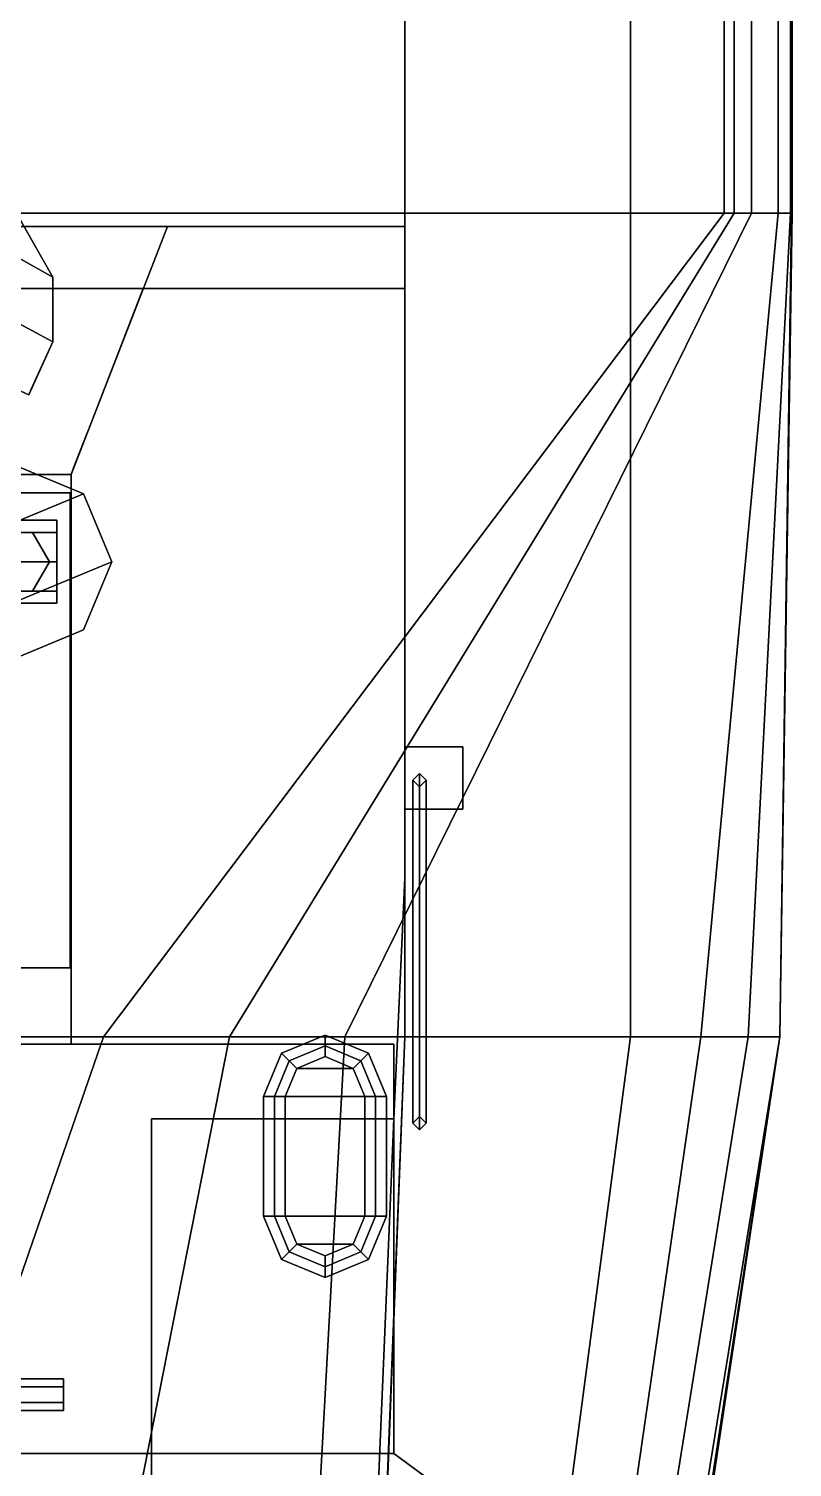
# Model space of a CAD drawing. Header units: millimetres. Extents: x -14 to 14, y -57 to 127.
# Drawn here: x 4.47 to 13.67, y -32.06 to -14.73 of the extents above; entities that cross this region are included whole.
import ezdxf

# ---------------------------------------------------------------- set-up
doc = ezdxf.new("R2010")
doc.units = ezdxf.units.MM
doc.layers.add('boat', color=3, linetype='Continuous')
doc.layers.add('railings', color=6, linetype='Continuous')

msp = doc.modelspace()

# ---------------------------------------------------------------- linework, layer by layer
for points in [[(-12.85, -7.26, -4.35), (12.85, -7.26, -4.35), (12.85, -16.95, -4.35), (-12.85, -16.95, -4.35)], [(9, -7.26, 3.99), (-9, -7.26, 3.99), (-9, -16.95, 3.99), (9, -16.95, 3.99)], [(9, -17.86, 3.99), (9, -7.26, 3.99), (9, -7.26, 6.36), (9, -17.86, 6.36)], [(9, -16.95, 3.99), (9, -16.95, 1.98), (9, -7.26, 1.98), (9, -7.26, 3.99)], [(9, -16.95, 1.98), (11.72, -16.95), (11.72, -7.26), (9, -7.26, 1.98)], [(11.72, -16.95), (13.67, -16.95), (13.67, -7.26), (11.72, -7.26)], [(12.97, -16.95, -4.3), (12.85, -16.95, -4.35), (12.85, -7.26, -4.35), (12.97, -7.26, -4.3)], [(13.18, -16.95, -4.19), (12.97, -16.95, -4.3), (12.97, -7.26, -4.3), (13.18, -7.26, -4.19)], [(13.5, -16.95, -3.88), (13.18, -16.95, -4.19), (13.18, -7.26, -4.19), (13.5, -7.26, -3.88)], [(13.65, -16.95, -3.53), (13.5, -16.95, -3.88), (13.5, -7.26, -3.88), (13.65, -7.26, -3.53)], [(13.66, -16.95, -3.06), (13.65, -16.95, -3.53), (13.65, -7.26, -3.53), (13.66, -7.26, -3.06)], [(13.67, -16.95), (13.66, -16.95, -3.06), (13.66, -7.26, -3.06), (13.67, -7.26)], [(9, -13.11, 6.36), (9, -17.11, 6.36), (-9, -17.11, 6.36), (-9, -13.11, 6.36)], [(-9, -13.11, 6.36), (-9, -17.11, 6.36), (9, -17.11, 6.36), (9, -13.11, 6.36)], [(4.76, -18.5, 8.84), (1.66, -16.83, 8.84), (2.37, -16.38, 8.84), (4.76, -17.72, 8.84)], [(4.76, -17.72, 8.84), (2.37, -16.38, 8.84), (1.66, -16.83, 8.84), (4.76, -18.5, 8.84)], [(4.27, -16.86, 8.84), (3.34, -16.32, 8.84), (2.37, -16.38, 8.84), (4.76, -17.72, 8.84)], [(4.76, -17.72, 8.84), (2.37, -16.38, 8.84), (3.34, -16.32, 8.84), (4.27, -16.86, 8.84)], [(-12.85, -16.95, -4.35), (12.85, -16.95, -4.35), (5.37, -26.87, -4.35), (-5.37, -26.87, -4.35)], [(9, -16.95, 3.99), (-9, -16.95, 3.99), (-9, -26.87, 3.99), (9, -26.87, 3.99)], [(4.76, -18.5, 8.84), (1.66, -16.83, 8.84), (1.22, -17.65, 8.84), (4.47, -19.14, 8.84)], [(4.47, -19.14, 8.84), (1.22, -17.65, 8.84), (1.66, -16.83, 8.84), (4.76, -18.5, 8.84)], [(6.89, -26.87, -4.13), (5.37, -26.87, -4.35), (12.85, -16.95, -4.35), (12.97, -16.95, -4.3)], [(8.28, -26.87, -3.8), (6.89, -26.87, -4.13), (12.97, -16.95, -4.3), (13.18, -16.95, -4.19)], [(12.57, -26.87, -3.8), (8.28, -26.87, -3.8), (13.18, -16.95, -4.19), (13.5, -16.95, -3.88)], [(9, -26.87, 3.99), (9, -26.87, 1.98), (9, -16.95, 1.98), (9, -16.95, 3.99)], [(9, -26.87, 1.98), (11.72, -26.87), (11.72, -16.95), (9, -16.95, 1.98)], [(11.72, -26.87), (13.52, -26.87), (13.67, -16.95), (11.72, -16.95)], [(13.14, -26.87, -3.59), (12.57, -26.87, -3.8), (13.5, -16.95, -3.88), (13.65, -16.95, -3.53)], [(13.52, -26.87, -3.06), (13.14, -26.87, -3.59), (13.65, -16.95, -3.53), (13.66, -16.95, -3.06)], [(13.52, -26.87), (13.52, -26.87, -3.06), (13.66, -16.95, -3.06), (13.67, -16.95)], [(4.98, -20.1, 6.36), (6.14, -17.11, 6.36), (-6.14, -17.11, 6.36), (-4.98, -20.1, 6.36)], [(-4.98, -20.1, 6.36), (-6.14, -17.11, 6.36), (6.14, -17.11, 6.36), (4.98, -20.1, 6.36)], [(9, -17.86, 6.36), (9, -17.11, 6.36), (6.14, -17.11, 6.36), (5.849, -17.86, 6.36)], [(4.08, -17.86, 6.36), (4.08, -17.86, 3.99), (9, -17.86, 3.99), (9, -17.86, 6.36)], [(5.13, -20.33, 7.93), (3.15, -21.15, 7.93), (3.49, -20.33, 7.93), (4.31, -19.99, 7.93)], [(5.13, -20.33, 7.93), (4.31, -19.99, 7.93), (4.31, -19.99, 8.93), (5.13, -20.33, 8.93)], [(4.31, -19.99, 7.93), (5.13, -20.33, 7.93), (5.13, -20.33, 8.93), (4.31, -19.99, 8.93)], [(4.98, -26.96, 6.36), (4.98, -20.1, 6.36), (-4.98, -20.1, 6.36), (-4.98, -26.96, 6.36)], [(-4.98, -26.96, 6.36), (-4.98, -20.1, 6.36), (4.98, -20.1, 6.36), (4.98, -26.96, 6.36)], [(4.97, -20.32, 6.36), (4.97, -20.32, 3.99), (-4.97, -20.32, 3.99), (-4.97, -20.32, 6.36)], [(5.47, -21.15, 7.93), (3.49, -21.97, 7.93), (3.15, -21.15, 7.93), (5.13, -20.33, 7.93)], [(4.97, -26.04, 3.99), (4.97, -20.32, 3.99), (4.97, -20.32, 6.36), (4.97, -26.04, 6.36)], [(5.47, -21.15, 7.93), (5.13, -20.33, 7.93), (5.13, -20.33, 8.93), (5.47, -21.15, 8.93)], [(5.13, -20.33, 7.93), (5.47, -21.15, 7.93), (5.47, -21.15, 8.93), (5.13, -20.33, 8.93)], [(4.81, -20.796, 9.774), (4.81, -20.65, 9.42), (3.81, -20.65, 9.42), (3.81, -20.796, 9.774)], [(4.81, -20.65, 9.42), (4.81, -20.796, 9.066), (3.81, -20.796, 9.066), (3.81, -20.65, 9.42)], [(4.81, -21.504, 9.774), (4.81, -20.65, 9.42), (4.81, -20.796, 9.774), (4.81, -21.15, 9.92)], [(4.81, -21.65, 9.42), (4.81, -20.796, 9.066), (4.81, -20.65, 9.42), (4.81, -21.504, 9.774)], [(4.81, -20.796, 9.066), (4.81, -21.15, 8.92), (3.81, -21.15, 8.92), (3.81, -20.796, 9.066)], [(4.81, -21.15, 9.92), (4.81, -20.796, 9.774), (3.81, -20.796, 9.774), (3.81, -21.15, 9.92)], [(4.515, -20.795, 6.36), (4.105, -20.795, 6.36), (4.105, -20.795, 7.93), (4.515, -20.795, 7.93)], [(4.72, -21.15, 6.36), (4.515, -20.795, 6.36), (4.515, -20.795, 7.93), (4.72, -21.15, 7.93)], [(4.81, -21.504, 9.066), (4.81, -21.15, 8.92), (4.81, -20.796, 9.066), (4.81, -21.65, 9.42)], [(5.13, -21.97, 7.93), (4.31, -22.31, 7.93), (3.49, -21.97, 7.93), (5.47, -21.15, 7.93)], [(4.81, -21.15, 8.92), (4.81, -21.504, 9.066), (3.81, -21.504, 9.066), (3.81, -21.15, 8.92)], [(4.81, -21.504, 9.774), (4.81, -21.15, 9.92), (3.81, -21.15, 9.92), (3.81, -21.504, 9.774)], [(4.515, -21.505, 6.36), (4.72, -21.15, 6.36), (4.72, -21.15, 7.93), (4.515, -21.505, 7.93)], [(5.13, -21.97, 7.93), (5.47, -21.15, 7.93), (5.47, -21.15, 8.93), (5.13, -21.97, 8.93)], [(5.47, -21.15, 7.93), (5.13, -21.97, 7.93), (5.13, -21.97, 8.93), (5.47, -21.15, 8.93)], [(4.81, -21.65, 9.42), (4.81, -21.504, 9.774), (3.81, -21.504, 9.774), (3.81, -21.65, 9.42)], [(4.81, -21.504, 9.066), (4.81, -21.65, 9.42), (3.81, -21.65, 9.42), (3.81, -21.504, 9.066)], [(4.105, -21.505, 6.36), (4.515, -21.505, 6.36), (4.515, -21.505, 7.93), (4.105, -21.505, 7.93)], [(4.31, -22.31, 7.93), (5.13, -21.97, 7.93), (5.13, -21.97, 8.93), (4.31, -22.31, 8.93)], [(5.13, -21.97, 7.93), (4.31, -22.31, 7.93), (4.31, -22.31, 8.93), (5.13, -21.97, 8.93)], [(9.7, -23.38, 1.56), (9.7, -24.13, 1.56), (9, -24.13, 1.56), (9, -23.38, 1.56)], [(9, -23.38, 2.37), (9, -24.13, 2.37), (9.7, -24.13, 2.37), (9.7, -23.38, 2.37)], [(9.7, -23.38, 2.37), (9.7, -23.38, 1.56), (9, -23.38, 1.56), (9, -23.38, 2.37)], [(9.7, -24.13, 2.37), (9.7, -24.13, 1.56), (9.7, -23.38, 1.56), (9.7, -23.38, 2.37)], [(9.18, -23.7, 3.82), (9.1, -23.78, 3.82), (9.1, -27.91, 12.8), (9.18, -27.83, 12.8)], [(9.18, -23.7, 2.37), (9.1, -23.78, 2.37), (9.1, -23.78, 10.29), (9.18, -23.7, 10.29)], [(9.26, -23.78, 10.29), (9.18, -23.7, 10.29), (9.1, -23.78, 10.29), (9.18, -23.86, 10.29)], [(9.26, -23.78, 3.82), (9.18, -23.7, 3.82), (9.18, -27.83, 12.8), (9.26, -27.91, 12.8)], [(9.26, -23.78, 2.37), (9.18, -23.7, 2.37), (9.18, -23.7, 10.29), (9.26, -23.78, 10.29)], [(9.1, -23.78, 3.82), (9.18, -23.86, 3.82), (9.18, -27.99, 12.8), (9.1, -27.91, 12.8)], [(9.1, -23.78, 2.37), (9.18, -23.86, 2.37), (9.18, -23.86, 10.29), (9.1, -23.78, 10.29)], [(9.18, -23.86, 3.82), (9.26, -23.78, 3.82), (9.26, -27.91, 12.8), (9.18, -27.99, 12.8)], [(9.18, -23.86, 2.37), (9.26, -23.78, 2.37), (9.26, -23.78, 10.29), (9.18, -23.86, 10.29)], [(9.18, -23.86, 10.25), (9.18, -23.86, 10.29), (9.18, -27.83, 12.8), (9.18, -27.81, 12.73)], [(9.18, -27.81, 12.73), (9.18, -27.83, 12.8), (9.18, -23.86, 10.29), (9.18, -23.86, 10.25)], [(9, -24.13, 2.37), (9, -24.13, 1.56), (9.7, -24.13, 1.56), (9.7, -24.13, 2.37)], [(3.98, -26.04, 6.36), (3.98, -26.04, 3.99), (4.97, -26.04, 3.99), (4.97, -26.04, 6.36)], [(9, -26.87, 3.99), (-9, -26.87, 3.99), (-8.61, -37.01, 3.99), (8.61, -37.01, 3.99)], [(-8.87, -31.89, 6.36), (-8.87, -26.96, 6.36), (8.87, -26.96, 6.36), (8.87, -31.89, 6.36)], [(8.87, -31.89, 6.36), (8.87, -26.96, 6.36), (-8.87, -26.96, 6.36), (-8.87, -31.89, 6.36)], [(1.86, -37.01, -3.55), (0, -37.01, -4.35), (0, -26.87, -4.35), (5.37, -26.87, -4.35)], [(4.89, -37.01, -3.07), (1.86, -37.01, -3.55), (5.37, -26.87, -4.35), (6.89, -26.87, -4.13)], [(7.72, -37.01, -2.14), (4.89, -37.01, -3.07), (6.89, -26.87, -4.13), (8.28, -26.87, -3.8)], [(11.1, -37.01, -2.14), (7.72, -37.01, -2.14), (8.28, -26.87, -3.8), (12.57, -26.87, -3.8)], [(8.61, -37.01, 3.99), (8.6, -37.01, 1.98), (9, -26.87, 1.98), (9, -26.87, 3.99)], [(8.6, -37.01, 1.98), (10.38, -37.01, 0.37), (11.72, -26.87), (9, -26.87, 1.98)], [(10.38, -37.01, 0.37), (11.97, -37.01, 0.37), (13.52, -26.87), (11.72, -26.87)], [(11.51, -37.01, -2), (11.1, -37.01, -2.14), (12.57, -26.87, -3.8), (13.14, -26.87, -3.59)], [(11.87, -37.01, -1.67), (11.51, -37.01, -2), (13.14, -26.87, -3.59), (13.52, -26.87, -3.06)], [(12, -37.01, -1.28), (11.87, -37.01, -1.67), (13.52, -26.87, -3.06)], [(11.97, -37.01, 0.37), (12, -37.01, -1.28), (13.52, -26.87, -3.06), (13.52, -26.87)], [(8.87, -27.86, 6.36), (8.87, -27.86, 3.99), (5.95, -27.86, 3.99), (5.95, -27.86, 6.36)], [(5.95, -27.86, 6.36), (5.95, -27.86, 3.99), (5.95, -37.27, 3.99), (5.95, -37.27, 6.36)], [(8.47, -37.27, 3.99), (8.87, -27.86, 3.99), (8.87, -27.86, 6.36), (8.47, -37.27, 6.36)], [(9.26, -27.91, 12.8), (9.18, -27.83, 12.8), (9.1, -27.91, 12.8), (9.18, -27.99, 12.8)], [(0.15, -30.99, 11.48), (0.15, -31.085, 11.645), (4.89, -31.085, 11.645), (4.89, -30.99, 11.48)], [(0.15, -31.085, 11.315), (0.15, -30.99, 11.48), (4.89, -30.99, 11.48), (4.89, -31.085, 11.315)], [(4.89, -31.085, 11.645), (4.89, -31.275, 11.645), (4.89, -31.37, 11.48), (4.89, -30.99, 11.48)], [(4.89, -30.99, 11.48), (4.89, -31.37, 11.48), (4.89, -31.275, 11.315), (4.89, -31.085, 11.315)], [(0.15, -31.085, 11.645), (0.15, -31.275, 11.645), (4.89, -31.275, 11.645), (4.89, -31.085, 11.645)], [(0.15, -31.275, 11.315), (0.15, -31.085, 11.315), (4.89, -31.085, 11.315), (4.89, -31.275, 11.315)], [(0.15, -31.275, 11.645), (0.15, -31.37, 11.48), (4.89, -31.37, 11.48), (4.89, -31.275, 11.645)], [(0.15, -31.37, 11.48), (0.15, -31.275, 11.315), (4.89, -31.275, 11.315), (4.89, -31.37, 11.48)], [(8.87, -31.89, 6.36), (9.86, -32.62, 6.36), (-9.86, -32.62, 6.36), (-8.87, -31.89, 6.36)], [(-8.87, -31.89, 6.36), (-9.86, -32.62, 6.36), (9.86, -32.62, 6.36), (8.87, -31.89, 6.36)]]:
    msp.add_3dface(points)
at = {"layer": 'boat'}
for points in [[(8.04, -26.98, 6.96), (8.04, -26.85, 6.885), (7.517, -27.067, 6.885), (7.609, -27.159, 6.96)], [(8.04, -26.85, 6.885), (8.04, -26.85, 6.735), (7.517, -27.067, 6.735), (7.517, -27.067, 6.885)], [(8.04, -26.85, 6.735), (8.04, -26.98, 6.66), (7.609, -27.159, 6.66), (7.517, -27.067, 6.735)], [(8.04, -26.98, 6.66), (8.04, -26.85, 6.585), (7.517, -27.067, 6.585), (7.609, -27.159, 6.66)], [(8.04, -26.85, 6.585), (8.04, -26.85, 6.435), (7.517, -27.067, 6.435), (7.517, -27.067, 6.585)], [(8.04, -26.85, 6.435), (8.04, -26.98, 6.36), (7.609, -27.159, 6.36), (7.517, -27.067, 6.435)], [(8.471, -27.159, 6.96), (8.563, -27.067, 6.885), (8.04, -26.85, 6.885), (8.04, -26.98, 6.96)], [(8.563, -27.067, 6.885), (8.563, -27.067, 6.735), (8.04, -26.85, 6.735), (8.04, -26.85, 6.885)], [(8.563, -27.067, 6.735), (8.471, -27.159, 6.66), (8.04, -26.98, 6.66), (8.04, -26.85, 6.735)], [(8.471, -27.159, 6.66), (8.563, -27.067, 6.585), (8.04, -26.85, 6.585), (8.04, -26.98, 6.66)], [(8.563, -27.067, 6.585), (8.563, -27.067, 6.435), (8.04, -26.85, 6.435), (8.04, -26.85, 6.585)], [(8.563, -27.067, 6.435), (8.471, -27.159, 6.36), (8.04, -26.98, 6.36), (8.04, -26.85, 6.435)], [(8.04, -27.11, 6.885), (8.04, -26.98, 6.96), (7.609, -27.159, 6.96), (7.701, -27.251, 6.885)], [(8.04, -26.98, 6.66), (8.04, -27.11, 6.735), (7.701, -27.251, 6.735), (7.609, -27.159, 6.66)], [(8.04, -27.11, 6.585), (8.04, -26.98, 6.66), (7.609, -27.159, 6.66), (7.701, -27.251, 6.585)], [(8.04, -26.98, 6.36), (8.04, -27.11, 6.435), (7.701, -27.251, 6.435), (7.609, -27.159, 6.36)], [(8.379, -27.251, 6.885), (8.471, -27.159, 6.96), (8.04, -26.98, 6.96), (8.04, -27.11, 6.885)], [(8.471, -27.159, 6.66), (8.379, -27.251, 6.735), (8.04, -27.11, 6.735), (8.04, -26.98, 6.66)], [(8.379, -27.251, 6.585), (8.471, -27.159, 6.66), (8.04, -26.98, 6.66), (8.04, -27.11, 6.585)], [(8.471, -27.159, 6.36), (8.379, -27.251, 6.435), (8.04, -27.11, 6.435), (8.04, -26.98, 6.36)], [(7.609, -27.159, 6.96), (7.517, -27.067, 6.885), (7.3, -27.59, 6.885), (7.43, -27.59, 6.96)], [(7.517, -27.067, 6.885), (7.517, -27.067, 6.735), (7.3, -27.59, 6.735), (7.3, -27.59, 6.885)], [(7.517, -27.067, 6.735), (7.609, -27.159, 6.66), (7.43, -27.59, 6.66), (7.3, -27.59, 6.735)], [(7.609, -27.159, 6.66), (7.517, -27.067, 6.585), (7.3, -27.59, 6.585), (7.43, -27.59, 6.66)], [(7.517, -27.067, 6.585), (7.517, -27.067, 6.435), (7.3, -27.59, 6.435), (7.3, -27.59, 6.585)], [(7.517, -27.067, 6.435), (7.609, -27.159, 6.36), (7.43, -27.59, 6.36), (7.3, -27.59, 6.435)], [(7.701, -27.251, 6.885), (7.609, -27.159, 6.96), (7.43, -27.59, 6.96), (7.56, -27.59, 6.885)], [(7.609, -27.159, 6.66), (7.701, -27.251, 6.735), (7.56, -27.59, 6.735), (7.43, -27.59, 6.66)], [(7.701, -27.251, 6.585), (7.609, -27.159, 6.66), (7.43, -27.59, 6.66), (7.56, -27.59, 6.585)], [(7.609, -27.159, 6.36), (7.701, -27.251, 6.435), (7.56, -27.59, 6.435), (7.43, -27.59, 6.36)], [(8.04, -27.11, 6.735), (7.701, -27.251, 6.735), (8.379, -27.251, 6.735), (8.04, -27.11, 6.735)], [(8.04, -27.11, 6.735), (8.379, -27.251, 6.735), (7.701, -27.251, 6.735), (8.04, -27.11, 6.735)], [(8.04, -27.11, 6.735), (8.04, -27.11, 6.885), (7.701, -27.251, 6.885), (7.701, -27.251, 6.735)], [(8.04, -27.11, 6.435), (8.04, -27.11, 6.585), (7.701, -27.251, 6.585), (7.701, -27.251, 6.435)], [(8.379, -27.251, 6.735), (8.379, -27.251, 6.885), (8.04, -27.11, 6.885), (8.04, -27.11, 6.735)], [(8.379, -27.251, 6.435), (8.379, -27.251, 6.585), (8.04, -27.11, 6.585), (8.04, -27.11, 6.435)], [(8.52, -27.59, 6.885), (8.65, -27.59, 6.96), (8.471, -27.159, 6.96), (8.379, -27.251, 6.885)], [(8.65, -27.59, 6.66), (8.52, -27.59, 6.735), (8.379, -27.251, 6.735), (8.471, -27.159, 6.66)], [(8.52, -27.59, 6.585), (8.65, -27.59, 6.66), (8.471, -27.159, 6.66), (8.379, -27.251, 6.585)], [(8.65, -27.59, 6.36), (8.52, -27.59, 6.435), (8.379, -27.251, 6.435), (8.471, -27.159, 6.36)], [(8.65, -27.59, 6.96), (8.78, -27.59, 6.885), (8.563, -27.067, 6.885), (8.471, -27.159, 6.96)], [(8.78, -27.59, 6.735), (8.65, -27.59, 6.66), (8.471, -27.159, 6.66), (8.563, -27.067, 6.735)], [(8.65, -27.59, 6.66), (8.78, -27.59, 6.585), (8.563, -27.067, 6.585), (8.471, -27.159, 6.66)], [(8.78, -27.59, 6.435), (8.65, -27.59, 6.36), (8.471, -27.159, 6.36), (8.563, -27.067, 6.435)], [(8.78, -27.59, 6.885), (8.78, -27.59, 6.735), (8.563, -27.067, 6.735), (8.563, -27.067, 6.885)], [(8.78, -27.59, 6.585), (8.78, -27.59, 6.435), (8.563, -27.067, 6.435), (8.563, -27.067, 6.585)], [(8.379, -27.251, 6.735), (8.52, -27.59, 6.735), (7.56, -27.59, 6.735), (7.701, -27.251, 6.735)], [(7.701, -27.251, 6.735), (7.56, -27.59, 6.735), (8.52, -27.59, 6.735), (8.379, -27.251, 6.735)], [(7.701, -27.251, 6.735), (7.701, -27.251, 6.885), (7.56, -27.59, 6.885), (7.56, -27.59, 6.735)], [(7.701, -27.251, 6.435), (7.701, -27.251, 6.585), (7.56, -27.59, 6.585), (7.56, -27.59, 6.435)], [(8.52, -27.59, 6.735), (8.52, -27.59, 6.885), (8.379, -27.251, 6.885), (8.379, -27.251, 6.735)], [(8.52, -27.59, 6.435), (8.52, -27.59, 6.585), (8.379, -27.251, 6.585), (8.379, -27.251, 6.435)], [(7.3, -27.59, 6.885), (7.3, -27.59, 6.735), (7.3, -29.03, 6.735), (7.3, -29.03, 6.885)], [(7.43, -27.59, 6.96), (7.3, -27.59, 6.885), (7.3, -29.03, 6.885), (7.43, -29.03, 6.96)], [(7.3, -27.59, 6.735), (7.43, -27.59, 6.66), (7.43, -29.03, 6.66), (7.3, -29.03, 6.735)], [(7.3, -27.59, 6.585), (7.3, -27.59, 6.435), (7.3, -29.03, 6.435), (7.3, -29.03, 6.585)], [(7.43, -27.59, 6.66), (7.3, -27.59, 6.585), (7.3, -29.03, 6.585), (7.43, -29.03, 6.66)], [(7.3, -27.59, 6.435), (7.43, -27.59, 6.36), (7.43, -29.03, 6.36), (7.3, -29.03, 6.435)], [(7.56, -27.59, 6.885), (7.43, -27.59, 6.96), (7.43, -29.03, 6.96), (7.56, -29.03, 6.885)], [(7.43, -27.59, 6.66), (7.56, -27.59, 6.735), (7.56, -29.03, 6.735), (7.43, -29.03, 6.66)], [(7.56, -27.59, 6.585), (7.43, -27.59, 6.66), (7.43, -29.03, 6.66), (7.56, -29.03, 6.585)], [(7.43, -27.59, 6.36), (7.56, -27.59, 6.435), (7.56, -29.03, 6.435), (7.43, -29.03, 6.36)], [(7.56, -27.59, 6.735), (7.56, -29.03, 6.735), (8.52, -29.03, 6.735), (8.52, -27.59, 6.735)], [(8.52, -27.59, 6.735), (8.52, -29.03, 6.735), (7.56, -29.03, 6.735), (7.56, -27.59, 6.735)], [(7.56, -27.59, 6.735), (7.56, -27.59, 6.885), (7.56, -29.03, 6.885), (7.56, -29.03, 6.735)], [(7.56, -27.59, 6.435), (7.56, -27.59, 6.585), (7.56, -29.03, 6.585), (7.56, -29.03, 6.435)], [(8.52, -27.59, 6.885), (8.52, -27.59, 6.735), (8.52, -29.03, 6.735), (8.52, -29.03, 6.885)], [(8.52, -27.59, 6.735), (8.65, -27.59, 6.66), (8.65, -29.03, 6.66), (8.52, -29.03, 6.735)], [(8.65, -27.59, 6.96), (8.52, -27.59, 6.885), (8.52, -29.03, 6.885), (8.65, -29.03, 6.96)], [(8.52, -27.59, 6.585), (8.52, -27.59, 6.435), (8.52, -29.03, 6.435), (8.52, -29.03, 6.585)], [(8.52, -27.59, 6.435), (8.65, -27.59, 6.36), (8.65, -29.03, 6.36), (8.52, -29.03, 6.435)], [(8.65, -27.59, 6.66), (8.52, -27.59, 6.585), (8.52, -29.03, 6.585), (8.65, -29.03, 6.66)], [(8.65, -27.59, 6.66), (8.78, -27.59, 6.735), (8.78, -29.03, 6.735), (8.65, -29.03, 6.66)], [(8.78, -27.59, 6.885), (8.65, -27.59, 6.96), (8.65, -29.03, 6.96), (8.78, -29.03, 6.885)], [(8.65, -27.59, 6.36), (8.78, -27.59, 6.435), (8.78, -29.03, 6.435), (8.65, -29.03, 6.36)], [(8.78, -27.59, 6.585), (8.65, -27.59, 6.66), (8.65, -29.03, 6.66), (8.78, -29.03, 6.585)], [(8.78, -27.59, 6.735), (8.78, -27.59, 6.885), (8.78, -29.03, 6.885), (8.78, -29.03, 6.735)], [(8.78, -27.59, 6.435), (8.78, -27.59, 6.585), (8.78, -29.03, 6.585), (8.78, -29.03, 6.435)], [(7.3, -29.03, 6.735), (7.43, -29.03, 6.66), (7.609, -29.461, 6.66), (7.517, -29.553, 6.735)], [(7.43, -29.03, 6.96), (7.3, -29.03, 6.885), (7.517, -29.553, 6.885), (7.609, -29.461, 6.96)], [(7.3, -29.03, 6.885), (7.3, -29.03, 6.735), (7.517, -29.553, 6.735), (7.517, -29.553, 6.885)], [(7.3, -29.03, 6.435), (7.43, -29.03, 6.36), (7.609, -29.461, 6.36), (7.517, -29.553, 6.435)], [(7.43, -29.03, 6.66), (7.3, -29.03, 6.585), (7.517, -29.553, 6.585), (7.609, -29.461, 6.66)], [(7.3, -29.03, 6.585), (7.3, -29.03, 6.435), (7.517, -29.553, 6.435), (7.517, -29.553, 6.585)], [(7.43, -29.03, 6.66), (7.56, -29.03, 6.735), (7.701, -29.369, 6.735), (7.609, -29.461, 6.66)], [(7.56, -29.03, 6.885), (7.43, -29.03, 6.96), (7.609, -29.461, 6.96), (7.701, -29.369, 6.885)], [(7.43, -29.03, 6.36), (7.56, -29.03, 6.435), (7.701, -29.369, 6.435), (7.609, -29.461, 6.36)], [(7.56, -29.03, 6.585), (7.43, -29.03, 6.66), (7.609, -29.461, 6.66), (7.701, -29.369, 6.585)], [(7.701, -29.369, 6.735), (7.56, -29.03, 6.735), (8.52, -29.03, 6.735), (8.379, -29.369, 6.735)], [(8.379, -29.369, 6.735), (8.52, -29.03, 6.735), (7.56, -29.03, 6.735), (7.701, -29.369, 6.735)], [(7.56, -29.03, 6.735), (7.56, -29.03, 6.885), (7.701, -29.369, 6.885), (7.701, -29.369, 6.735)], [(7.56, -29.03, 6.435), (7.56, -29.03, 6.585), (7.701, -29.369, 6.585), (7.701, -29.369, 6.435)], [(8.379, -29.369, 6.735), (8.379, -29.369, 6.885), (8.52, -29.03, 6.885), (8.52, -29.03, 6.735)], [(8.471, -29.461, 6.66), (8.379, -29.369, 6.735), (8.52, -29.03, 6.735), (8.65, -29.03, 6.66)], [(8.379, -29.369, 6.885), (8.471, -29.461, 6.96), (8.65, -29.03, 6.96), (8.52, -29.03, 6.885)], [(8.471, -29.461, 6.36), (8.379, -29.369, 6.435), (8.52, -29.03, 6.435), (8.65, -29.03, 6.36)], [(8.379, -29.369, 6.435), (8.379, -29.369, 6.585), (8.52, -29.03, 6.585), (8.52, -29.03, 6.435)], [(8.379, -29.369, 6.585), (8.471, -29.461, 6.66), (8.65, -29.03, 6.66), (8.52, -29.03, 6.585)], [(8.563, -29.553, 6.735), (8.471, -29.461, 6.66), (8.65, -29.03, 6.66), (8.78, -29.03, 6.735)], [(8.471, -29.461, 6.96), (8.563, -29.553, 6.885), (8.78, -29.03, 6.885), (8.65, -29.03, 6.96)], [(8.563, -29.553, 6.435), (8.471, -29.461, 6.36), (8.65, -29.03, 6.36), (8.78, -29.03, 6.435)], [(8.471, -29.461, 6.66), (8.563, -29.553, 6.585), (8.78, -29.03, 6.585), (8.65, -29.03, 6.66)], [(8.563, -29.553, 6.885), (8.563, -29.553, 6.735), (8.78, -29.03, 6.735), (8.78, -29.03, 6.885)], [(8.563, -29.553, 6.585), (8.563, -29.553, 6.435), (8.78, -29.03, 6.435), (8.78, -29.03, 6.585)], [(7.609, -29.461, 6.66), (7.701, -29.369, 6.735), (8.04, -29.51, 6.735), (8.04, -29.64, 6.66)], [(7.701, -29.369, 6.885), (7.609, -29.461, 6.96), (8.04, -29.64, 6.96), (8.04, -29.51, 6.885)], [(7.609, -29.461, 6.36), (7.701, -29.369, 6.435), (8.04, -29.51, 6.435), (8.04, -29.64, 6.36)], [(7.701, -29.369, 6.585), (7.609, -29.461, 6.66), (8.04, -29.64, 6.66), (8.04, -29.51, 6.585)], [(8.04, -29.51, 6.735), (7.701, -29.369, 6.735), (8.379, -29.369, 6.735), (8.04, -29.51, 6.735)], [(8.04, -29.51, 6.735), (8.379, -29.369, 6.735), (7.701, -29.369, 6.735), (8.04, -29.51, 6.735)], [(7.701, -29.369, 6.735), (7.701, -29.369, 6.885), (8.04, -29.51, 6.885), (8.04, -29.51, 6.735)], [(7.701, -29.369, 6.435), (7.701, -29.369, 6.585), (8.04, -29.51, 6.585), (8.04, -29.51, 6.435)], [(8.04, -29.51, 6.735), (8.04, -29.51, 6.885), (8.379, -29.369, 6.885), (8.379, -29.369, 6.735)], [(8.04, -29.64, 6.66), (8.04, -29.51, 6.735), (8.379, -29.369, 6.735), (8.471, -29.461, 6.66)], [(8.04, -29.51, 6.885), (8.04, -29.64, 6.96), (8.471, -29.461, 6.96), (8.379, -29.369, 6.885)], [(8.04, -29.51, 6.435), (8.04, -29.51, 6.585), (8.379, -29.369, 6.585), (8.379, -29.369, 6.435)], [(8.04, -29.64, 6.36), (8.04, -29.51, 6.435), (8.379, -29.369, 6.435), (8.471, -29.461, 6.36)], [(8.04, -29.51, 6.585), (8.04, -29.64, 6.66), (8.471, -29.461, 6.66), (8.379, -29.369, 6.585)], [(7.517, -29.553, 6.735), (7.609, -29.461, 6.66), (8.04, -29.64, 6.66), (8.04, -29.77, 6.735)], [(7.609, -29.461, 6.96), (7.517, -29.553, 6.885), (8.04, -29.77, 6.885), (8.04, -29.64, 6.96)], [(7.517, -29.553, 6.435), (7.609, -29.461, 6.36), (8.04, -29.64, 6.36), (8.04, -29.77, 6.435)], [(7.609, -29.461, 6.66), (7.517, -29.553, 6.585), (8.04, -29.77, 6.585), (8.04, -29.64, 6.66)], [(7.517, -29.553, 6.885), (7.517, -29.553, 6.735), (8.04, -29.77, 6.735), (8.04, -29.77, 6.885)], [(7.517, -29.553, 6.585), (7.517, -29.553, 6.435), (8.04, -29.77, 6.435), (8.04, -29.77, 6.585)], [(8.04, -29.77, 6.735), (8.04, -29.64, 6.66), (8.471, -29.461, 6.66), (8.563, -29.553, 6.735)], [(8.04, -29.64, 6.96), (8.04, -29.77, 6.885), (8.563, -29.553, 6.885), (8.471, -29.461, 6.96)], [(8.04, -29.77, 6.435), (8.04, -29.64, 6.36), (8.471, -29.461, 6.36), (8.563, -29.553, 6.435)], [(8.04, -29.64, 6.66), (8.04, -29.77, 6.585), (8.563, -29.553, 6.585), (8.471, -29.461, 6.66)], [(8.04, -29.77, 6.885), (8.04, -29.77, 6.735), (8.563, -29.553, 6.735), (8.563, -29.553, 6.885)], [(8.04, -29.77, 6.585), (8.04, -29.77, 6.435), (8.563, -29.553, 6.435), (8.563, -29.553, 6.585)]]:
    msp.add_3dface(points, dxfattribs=at)
at = {"layer": 'railings'}
for points in [[(9, -17.32, 7.31), (9, -13.11, 7.56), (9, -13.11, 6.36), (9, -17.32, 6.36)], [(9, -17.32, 6.36), (9, -13.11, 6.36), (9, -13.11, 7.56), (9, -17.32, 7.31)], [(4.76, -17.72, 9.77), (4.76, -17.72, 9.7), (4.31, -16.93, 9.7), (4.31, -16.93, 9.77)], [(4.31, -16.93, 9.77), (4.31, -16.93, 9.7), (4.76, -17.72, 9.7), (4.76, -17.72, 9.77)], [(4.76, -17.72, 9.34), (4.76, -17.72, 9.27), (4.31, -16.93, 9.27), (4.31, -16.93, 9.34)], [(4.31, -16.93, 9.34), (4.31, -16.93, 9.27), (4.76, -17.72, 9.27), (4.76, -17.72, 9.34)], [(4.76, -17.79, 8.84), (4.76, -17.72, 8.84), (4.76, -17.72, 9.77), (4.76, -17.79, 9.77)], [(4.76, -17.79, 9.77), (4.76, -17.72, 9.77), (4.76, -17.72, 8.84), (4.76, -17.79, 8.84)], [(4.76, -17.79, 9.34), (4.76, -17.79, 9.27), (4.76, -18.43, 9.27), (4.76, -18.43, 9.34)], [(4.76, -18.43, 9.34), (4.76, -18.43, 9.27), (4.76, -17.79, 9.27), (4.76, -17.79, 9.34)], [(4.76, -17.79, 9.77), (4.76, -17.79, 9.7), (4.76, -18.43, 9.7), (4.76, -18.43, 9.77)], [(4.76, -18.43, 9.77), (4.76, -18.43, 9.7), (4.76, -17.79, 9.7), (4.76, -17.79, 9.77)], [(9, -17.86, 6.36), (9, -17.81, 6.36), (9, -17.81, 7.29), (9, -17.86, 7.29)], [(9, -17.86, 7.29), (9, -17.81, 7.29), (9, -17.81, 6.36), (9, -17.86, 6.36)], [(5.85, -17.86, 6.86), (5.85, -17.86, 6.79), (5.19, -19.56, 6.79), (5.19, -19.56, 6.86)], [(5.19, -19.56, 6.86), (5.19, -19.56, 6.79), (5.85, -17.86, 6.79), (5.85, -17.86, 6.86)], [(5.19, -19.56, 7.29), (5.19, -19.56, 7.22), (5.85, -17.86, 7.22), (5.85, -17.86, 7.29)], [(5.85, -17.86, 7.29), (5.85, -17.86, 7.22), (5.19, -19.56, 7.22), (5.19, -19.56, 7.29)], [(5.9, -17.86, 7.29), (5.85, -17.86, 7.29), (5.85, -17.86, 6.36), (5.9, -17.86, 6.36)], [(5.9, -17.86, 6.36), (5.85, -17.86, 6.36), (5.85, -17.86, 7.29), (5.9, -17.86, 7.29)], [(9, -17.86, 7.29), (9, -17.86, 7.22), (5.9, -17.86, 7.22), (5.9, -17.86, 7.29)], [(5.9, -17.86, 7.29), (5.9, -17.86, 7.22), (9, -17.86, 7.22), (9, -17.86, 7.29)], [(5.9, -17.86, 6.86), (5.9, -17.86, 6.79), (9, -17.86, 6.79), (9, -17.86, 6.86)], [(9, -17.86, 6.86), (9, -17.86, 6.79), (5.9, -17.86, 6.79), (5.9, -17.86, 6.86)], [(9, -18.99, 4.92), (9, -18.99, 4.85), (9, -17.86, 4.85), (9, -17.86, 4.92)], [(9, -17.86, 4.92), (9, -17.86, 4.85), (9, -18.99, 4.85), (9, -18.99, 4.92)], [(9, -18.99, 4.49), (9, -18.99, 4.42), (9, -17.86, 4.42), (9, -17.86, 4.49)], [(9, -17.86, 4.49), (9, -17.86, 4.42), (9, -18.99, 4.42), (9, -18.99, 4.49)], [(4.76, -18.5, 9.34), (4.76, -18.5, 9.27), (4.5, -19.07, 9.27), (4.5, -19.07, 9.34)], [(4.5, -19.07, 9.34), (4.5, -19.07, 9.27), (4.76, -18.5, 9.27), (4.76, -18.5, 9.34)], [(4.76, -18.5, 9.77), (4.76, -18.5, 9.7), (4.5, -19.07, 9.7), (4.5, -19.07, 9.77)], [(4.5, -19.07, 9.77), (4.5, -19.07, 9.7), (4.76, -18.5, 9.7), (4.76, -18.5, 9.77)], [(4.76, -18.5, 8.84), (4.76, -18.43, 8.84), (4.76, -18.43, 9.77), (4.76, -18.5, 9.77)], [(4.76, -18.5, 9.77), (4.76, -18.43, 9.77), (4.76, -18.43, 8.84), (4.76, -18.5, 8.84)], [(9, -18.99, 4.92), (9, -19.06, 4.92), (9, -19.06, 3.99), (9, -18.99, 3.99)], [(9, -18.99, 3.99), (9, -19.06, 3.99), (9, -19.06, 4.92), (9, -18.99, 4.92)], [(4.47, -19.14, 8.84), (4.5, -19.07, 8.84), (4.5, -19.07, 9.77), (4.47, -19.14, 9.77)], [(4.47, -19.14, 9.77), (4.5, -19.07, 9.77), (4.5, -19.07, 8.84), (4.47, -19.14, 8.84)], [(9, -19.06, 4.92), (9, -19.06, 4.85), (9, -21.41, 4.85), (9, -21.41, 4.92)], [(9, -21.41, 4.92), (9, -21.41, 4.85), (9, -19.06, 4.85), (9, -19.06, 4.92)], [(9, -19.06, 4.49), (9, -19.06, 4.42), (9, -21.41, 4.42), (9, -21.41, 4.49)], [(9, -21.41, 4.49), (9, -21.41, 4.42), (9, -19.06, 4.42), (9, -19.06, 4.49)], [(5.19, -19.56, 6.36), (5.16, -19.63, 6.36), (5.16, -19.63, 7.29), (5.19, -19.56, 7.29)], [(5.19, -19.56, 7.29), (5.16, -19.63, 7.29), (5.16, -19.63, 6.36), (5.19, -19.56, 6.36)], [(5.16, -19.63, 6.86), (5.16, -19.63, 6.79), (5.01, -20.02, 6.79), (5.01, -20.02, 6.86)], [(5.01, -20.02, 6.86), (5.01, -20.02, 6.79), (5.16, -19.63, 6.79), (5.16, -19.63, 6.86)], [(5.01, -20.02, 7.29), (5.01, -20.02, 7.22), (5.16, -19.63, 7.22), (5.16, -19.63, 7.29)], [(5.16, -19.63, 7.29), (5.16, -19.63, 7.22), (5.01, -20.02, 7.22), (5.01, -20.02, 7.29)], [(5.01, -20.02, 7.29), (4.98, -20.1, 7.29), (4.98, -20.1, 6.36), (5.01, -20.02, 6.36)], [(5.01, -20.02, 6.36), (4.98, -20.1, 6.36), (4.98, -20.1, 7.29), (5.01, -20.02, 7.29)], [(4.98, -20.1, 6.86), (4.98, -20.1, 6.79), (4.98, -22.81, 6.79), (4.98, -22.81, 6.86)], [(4.98, -22.81, 6.86), (4.98, -22.81, 6.79), (4.98, -20.1, 6.79), (4.98, -20.1, 6.86)], [(4.98, -22.81, 7.29), (4.98, -22.81, 7.22), (4.98, -20.1, 7.22), (4.98, -20.1, 7.29)], [(4.98, -20.1, 7.29), (4.98, -20.1, 7.22), (4.98, -22.81, 7.22), (4.98, -22.81, 7.29)], [(9, -21.41, 3.99), (9, -21.48, 3.99), (9, -21.48, 4.92), (9, -21.41, 4.92)], [(9, -21.41, 4.92), (9, -21.48, 4.92), (9, -21.48, 3.99), (9, -21.41, 3.99)], [(9, -22.13, 4.92), (9, -22.2, 4.92), (9, -22.2, 3.99), (9, -22.13, 3.99)], [(9, -22.13, 3.99), (9, -22.2, 3.99), (9, -22.2, 4.92), (9, -22.13, 4.92)], [(9, -24.89, 4.92), (9, -24.89, 4.85), (9, -22.2, 4.85), (9, -22.2, 4.92)], [(9, -22.2, 4.92), (9, -22.2, 4.85), (9, -24.89, 4.85), (9, -24.89, 4.92)], [(9, -24.89, 4.49), (9, -24.89, 4.42), (9, -22.2, 4.42), (9, -22.2, 4.49)], [(9, -22.2, 4.49), (9, -22.2, 4.42), (9, -24.89, 4.42), (9, -24.89, 4.49)], [(4.98, -22.81, 6.36), (4.98, -22.88, 6.36), (4.98, -22.88, 7.29), (4.98, -22.81, 7.29)], [(4.98, -22.81, 7.29), (4.98, -22.88, 7.29), (4.98, -22.88, 6.36), (4.98, -22.81, 6.36)], [(4.98, -23.49, 7.29), (4.98, -23.56, 7.29), (4.98, -23.56, 6.36), (4.98, -23.49, 6.36)], [(4.98, -23.49, 6.36), (4.98, -23.56, 6.36), (4.98, -23.56, 7.29), (4.98, -23.49, 7.29)], [(4.98, -23.56, 6.86), (4.98, -23.56, 6.79), (4.98, -25.24, 6.79), (4.98, -25.24, 6.86)], [(4.98, -25.24, 6.86), (4.98, -25.24, 6.79), (4.98, -23.56, 6.79), (4.98, -23.56, 6.86)], [(4.98, -25.24, 7.29), (4.98, -25.24, 7.22), (4.98, -23.56, 7.22), (4.98, -23.56, 7.29)], [(4.98, -23.56, 7.29), (4.98, -23.56, 7.22), (4.98, -25.24, 7.22), (4.98, -25.24, 7.29)], [(9, -24.89, 4.92), (9, -24.96, 4.92), (9, -24.96, 3.99), (9, -24.89, 3.99)], [(9, -24.89, 3.99), (9, -24.96, 3.99), (9, -24.96, 4.92), (9, -24.89, 4.92)], [(9, -24.96, 4.92), (9, -24.96, 4.85), (8.87, -27.86, 4.85), (8.87, -27.86, 4.92)], [(8.87, -27.86, 4.92), (8.87, -27.86, 4.85), (9, -24.96, 4.85), (9, -24.96, 4.92)], [(9, -24.96, 4.49), (9, -24.96, 4.42), (8.87, -27.86, 4.42), (8.87, -27.86, 4.49)], [(8.87, -27.86, 4.49), (8.87, -27.86, 4.42), (9, -24.96, 4.42), (9, -24.96, 4.49)], [(4.98, -25.24, 6.36), (4.98, -25.31, 6.36), (4.98, -25.31, 7.29), (4.98, -25.24, 7.29)], [(4.98, -25.24, 7.29), (4.98, -25.31, 7.29), (4.98, -25.31, 6.36), (4.98, -25.24, 6.36)], [(4.98, -25.31, 6.86), (4.98, -25.31, 6.79), (4.98, -26.96, 6.79), (4.98, -26.96, 6.86)], [(4.98, -26.96, 6.86), (4.98, -26.96, 6.79), (4.98, -25.31, 6.79), (4.98, -25.31, 6.86)], [(4.98, -25.31, 7.29), (4.98, -25.31, 7.22), (4.98, -26.96, 7.22), (4.98, -26.96, 7.29)], [(4.98, -26.96, 7.29), (4.98, -26.96, 7.22), (4.98, -25.31, 7.22), (4.98, -25.31, 7.29)], [(4.98, -26.96, 7.29), (4.98, -26.96, 7.22), (8.87, -26.96, 7.22), (8.87, -26.96, 7.29)], [(8.87, -26.96, 7.29), (8.87, -26.96, 7.22), (4.98, -26.96, 7.22), (4.98, -26.96, 7.29)], [(4.98, -26.96, 6.86), (4.98, -26.96, 6.79), (8.87, -26.96, 6.79), (8.87, -26.96, 6.86)], [(8.87, -26.96, 6.86), (8.87, -26.96, 6.79), (4.98, -26.96, 6.79), (4.98, -26.96, 6.86)], [(5.05, -26.96, 7.29), (4.98, -26.96, 7.29), (4.98, -26.96, 6.36), (5.05, -26.96, 6.36)], [(5.05, -26.96, 6.36), (4.98, -26.96, 6.36), (4.98, -26.96, 7.29), (5.05, -26.96, 7.29)], [(8.87, -26.96, 6.36), (8.87, -27.03, 6.36), (8.87, -27.03, 7.29), (8.87, -26.96, 7.29)], [(8.87, -26.96, 7.29), (8.87, -27.03, 7.29), (8.87, -27.03, 6.36), (8.87, -26.96, 6.36)], [(8.87, -27.03, 7.29), (8.87, -27.03, 7.22), (8.87, -28.85, 7.22), (8.87, -28.85, 7.29)], [(8.87, -28.85, 7.29), (8.87, -28.85, 7.22), (8.87, -27.03, 7.22), (8.87, -27.03, 7.29)], [(8.87, -27.03, 6.86), (8.87, -27.03, 6.79), (8.87, -28.85, 6.79), (8.87, -28.85, 6.86)], [(8.87, -28.85, 6.86), (8.87, -28.85, 6.79), (8.87, -27.03, 6.79), (8.87, -27.03, 6.86)], [(8.87, -28.85, 7.29), (8.87, -28.92, 7.29), (8.87, -28.92, 6.36), (8.87, -28.85, 6.36)], [(8.87, -28.85, 6.36), (8.87, -28.92, 6.36), (8.87, -28.92, 7.29), (8.87, -28.85, 7.29)], [(8.87, -30.52, 7.29), (8.87, -30.52, 7.22), (8.87, -28.92, 7.22), (8.87, -28.92, 7.29)], [(8.87, -28.92, 7.29), (8.87, -28.92, 7.22), (8.87, -30.52, 7.22), (8.87, -30.52, 7.29)], [(8.87, -30.52, 6.86), (8.87, -30.52, 6.79), (8.87, -28.92, 6.79), (8.87, -28.92, 6.86)], [(8.87, -28.92, 6.86), (8.87, -28.92, 6.79), (8.87, -30.52, 6.79), (8.87, -30.52, 6.86)], [(8.87, -31.89, 6.36), (8.87, -30.53, 6.36), (8.87, -30.52, 7.3), (8.87, -31.89, 7.55)], [(8.87, -31.89, 7.55), (8.87, -30.52, 7.3), (8.87, -30.53, 6.36), (8.87, -31.89, 6.36)], [(9.86, -32.62, 6.36), (8.87, -31.89, 6.36), (8.87, -31.89, 7.55), (9.86, -32.62, 7.77)], [(9.86, -32.62, 7.77), (8.87, -31.89, 7.55), (8.87, -31.89, 6.36), (9.86, -32.62, 6.36)]]:
    msp.add_3dface(points, dxfattribs=at)

doc.saveas('drawing.dxf')
